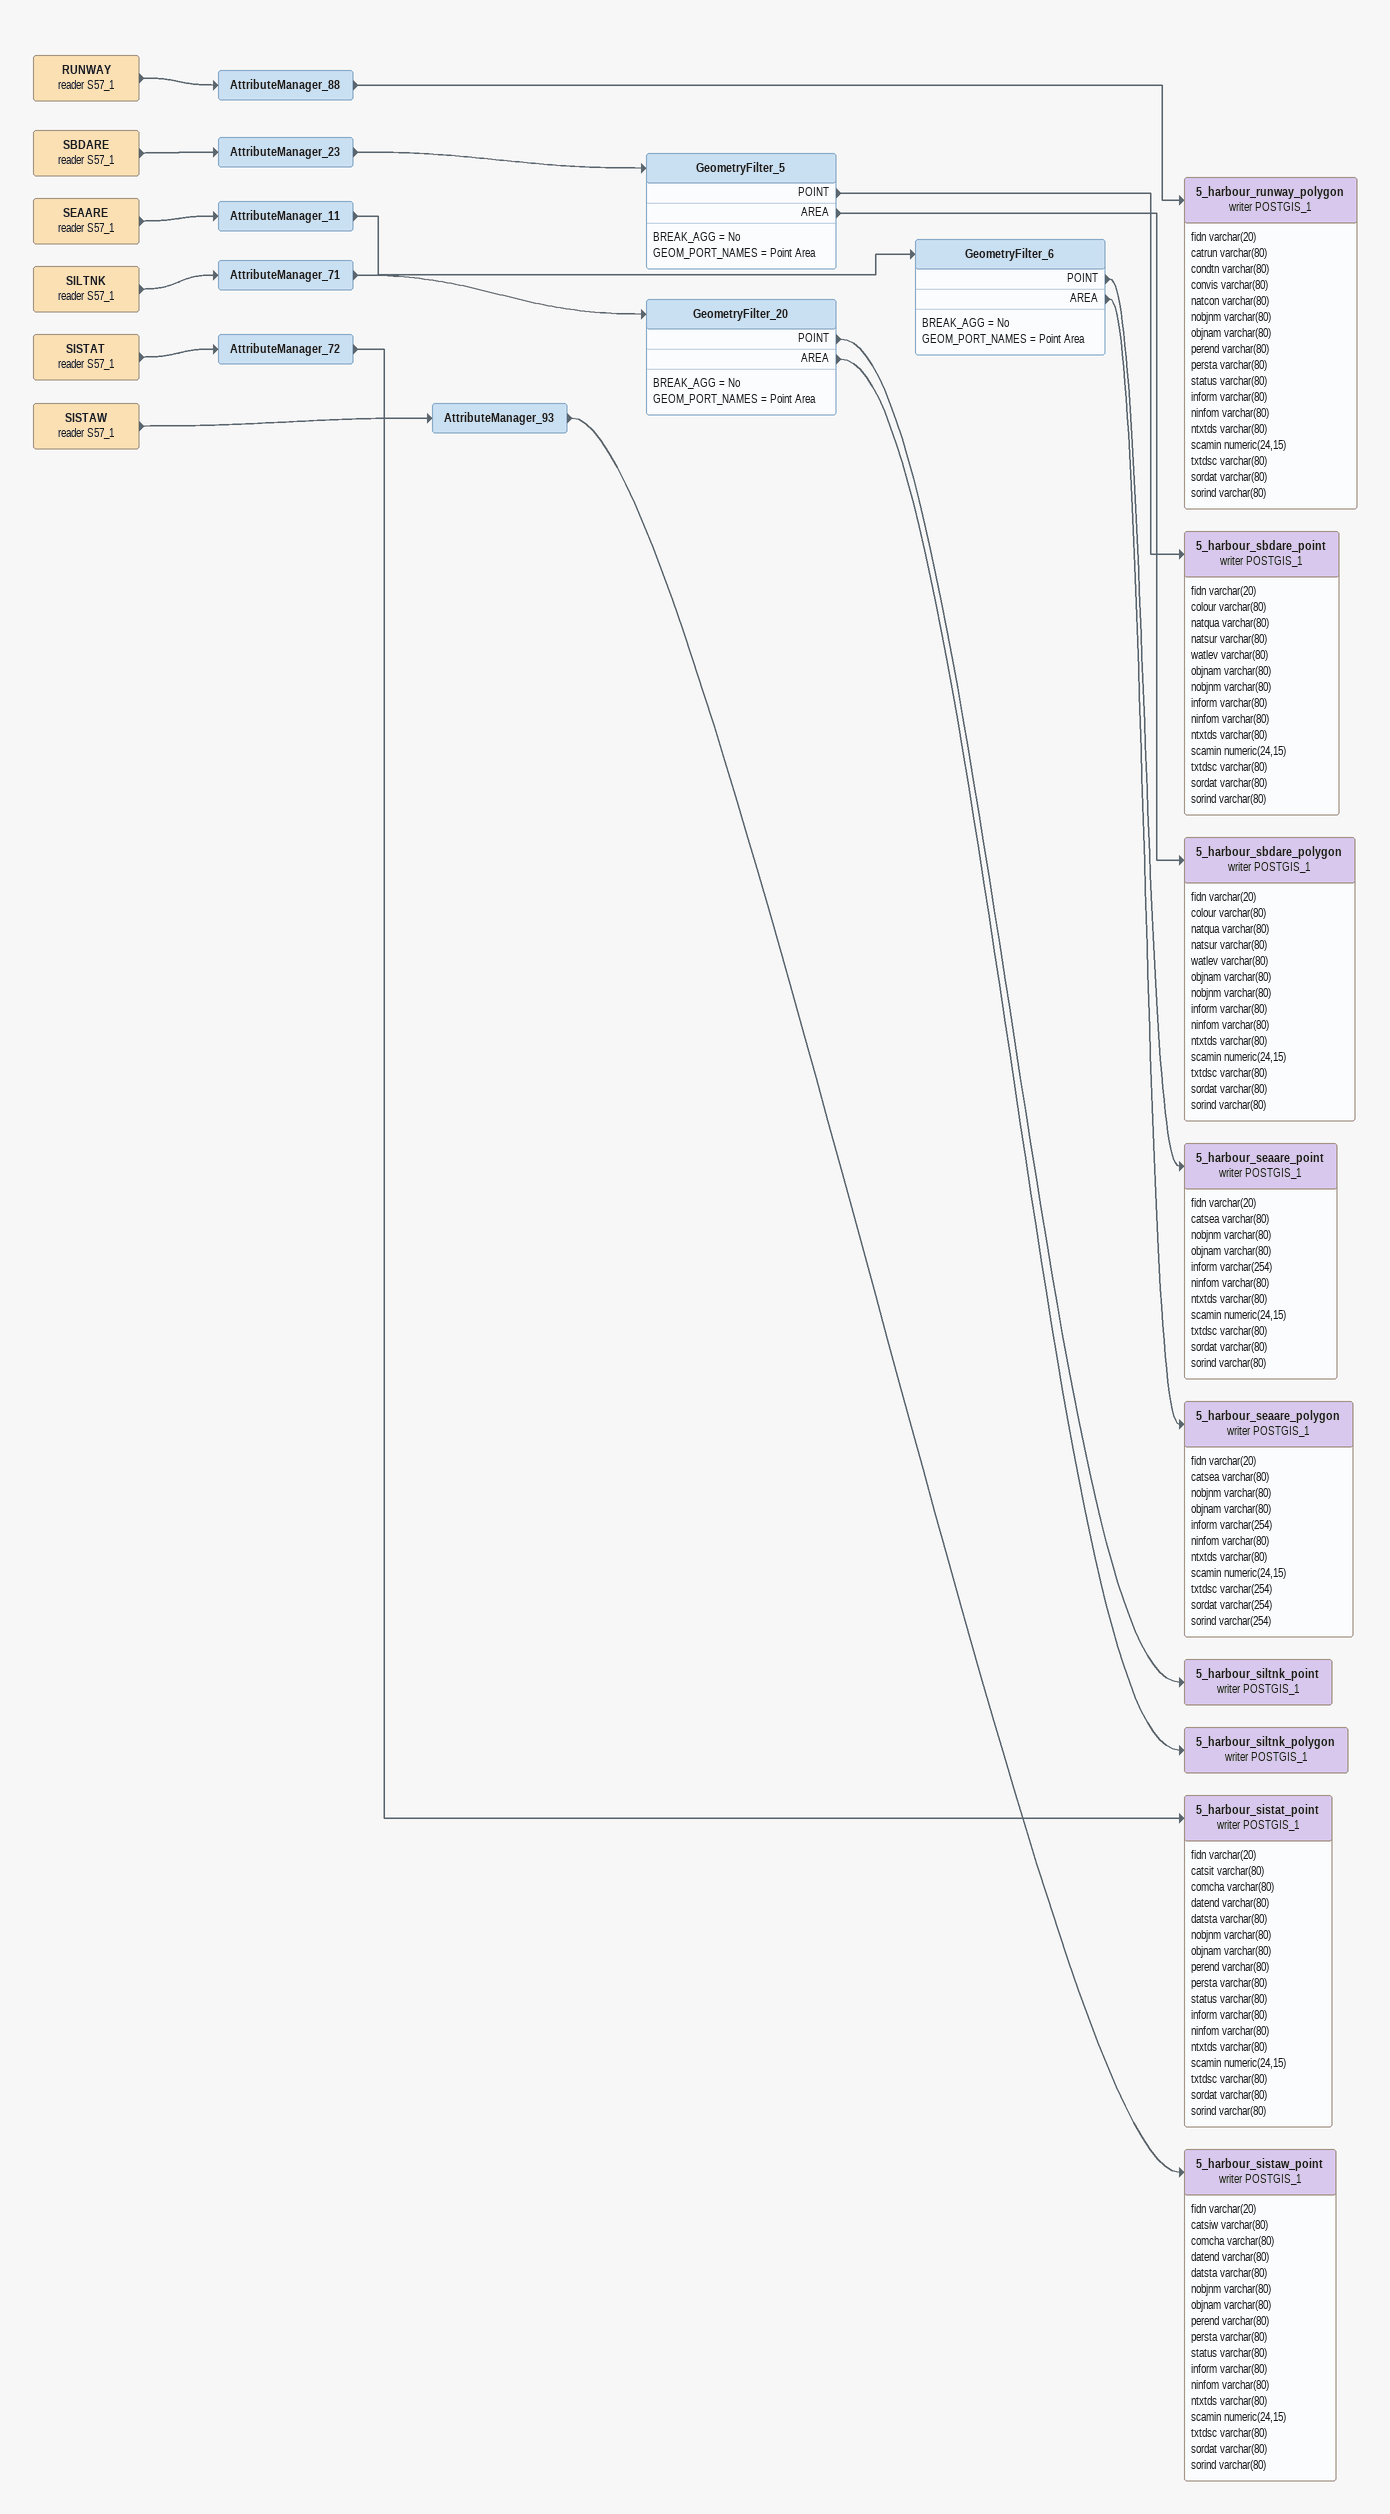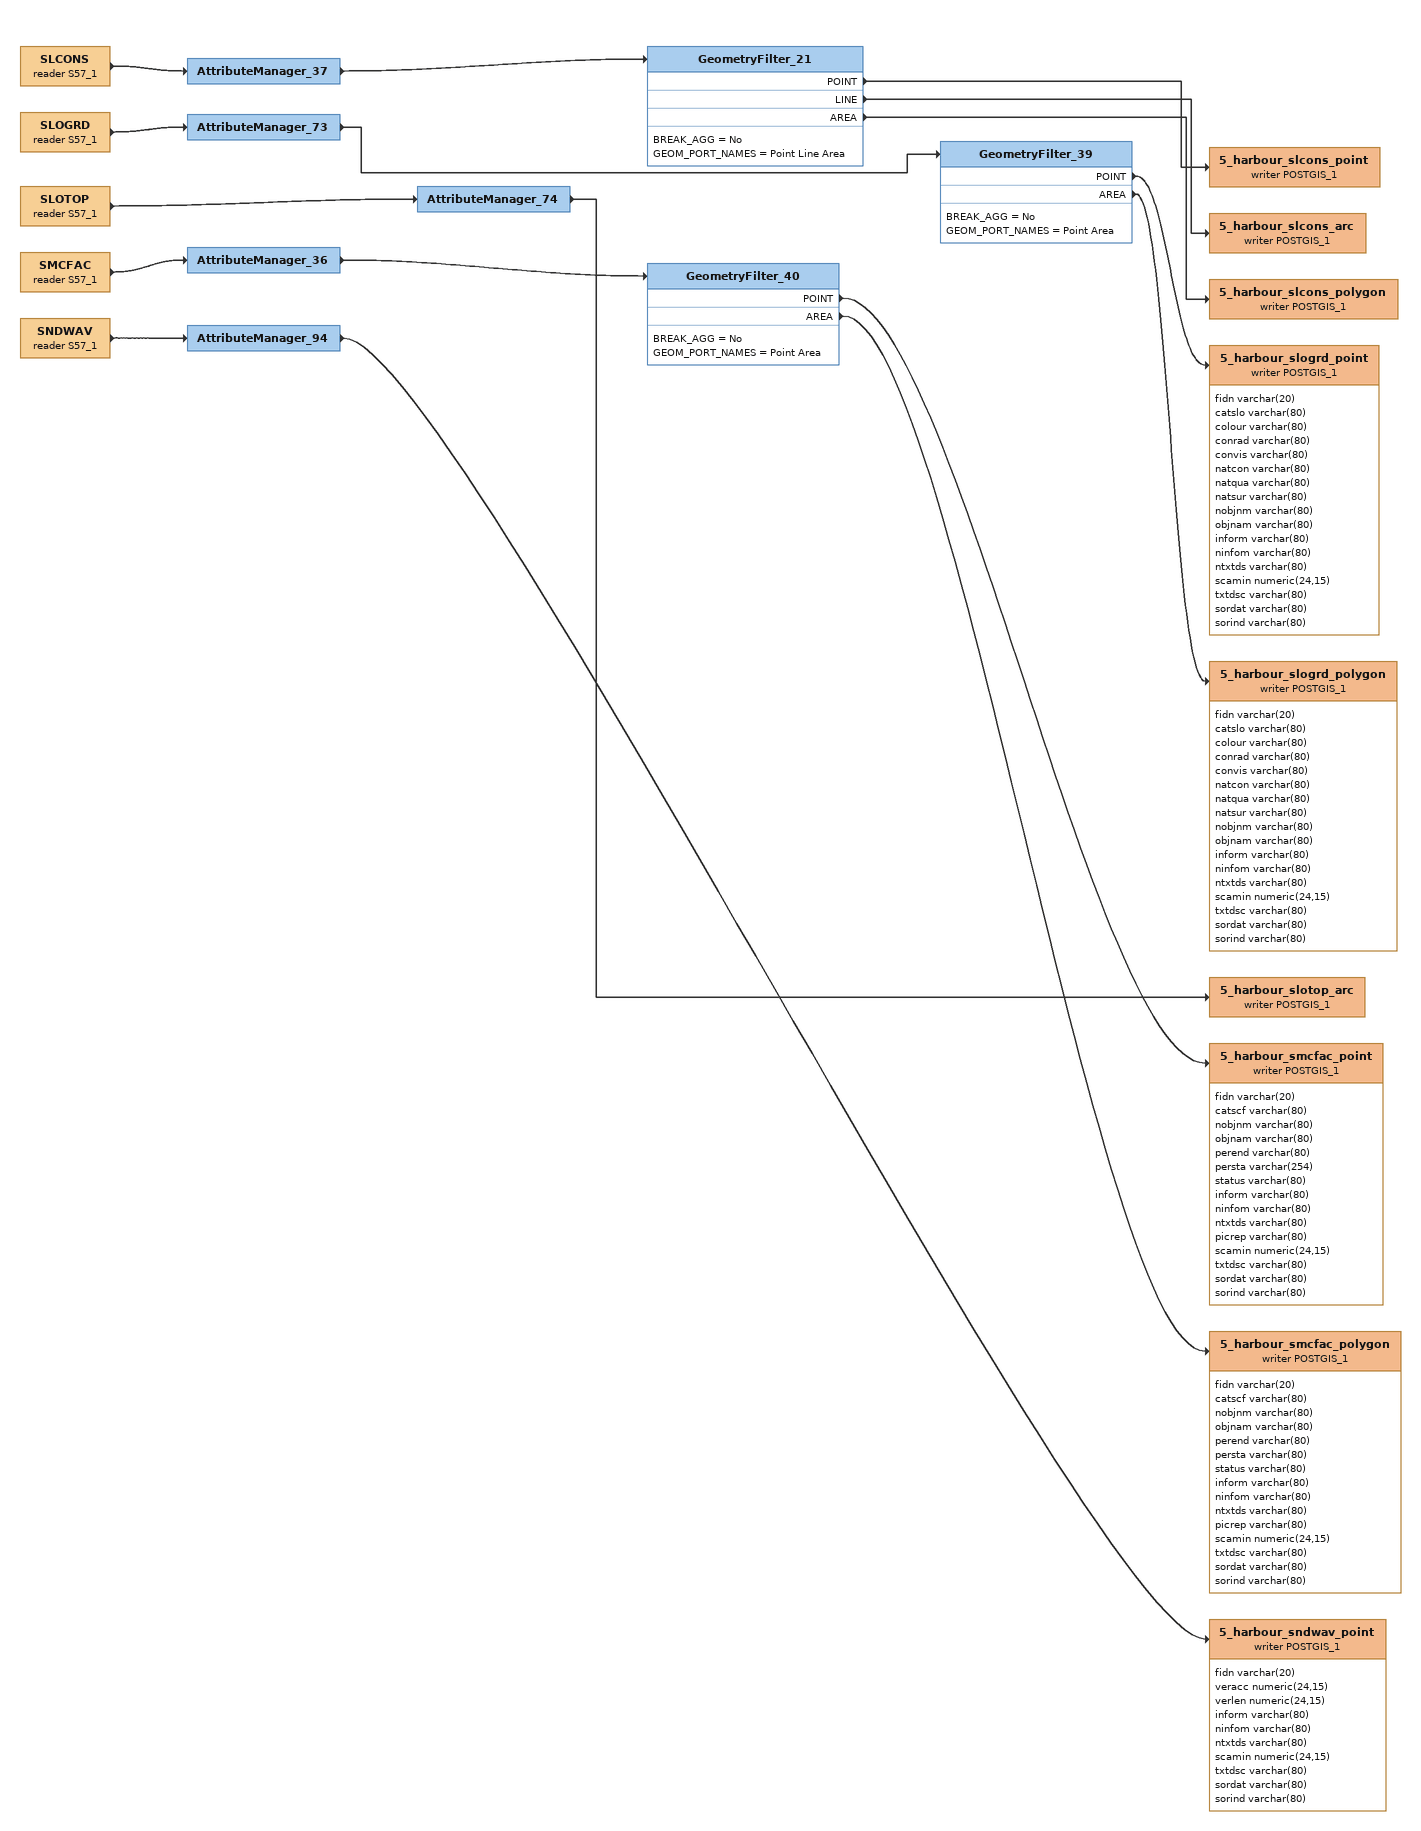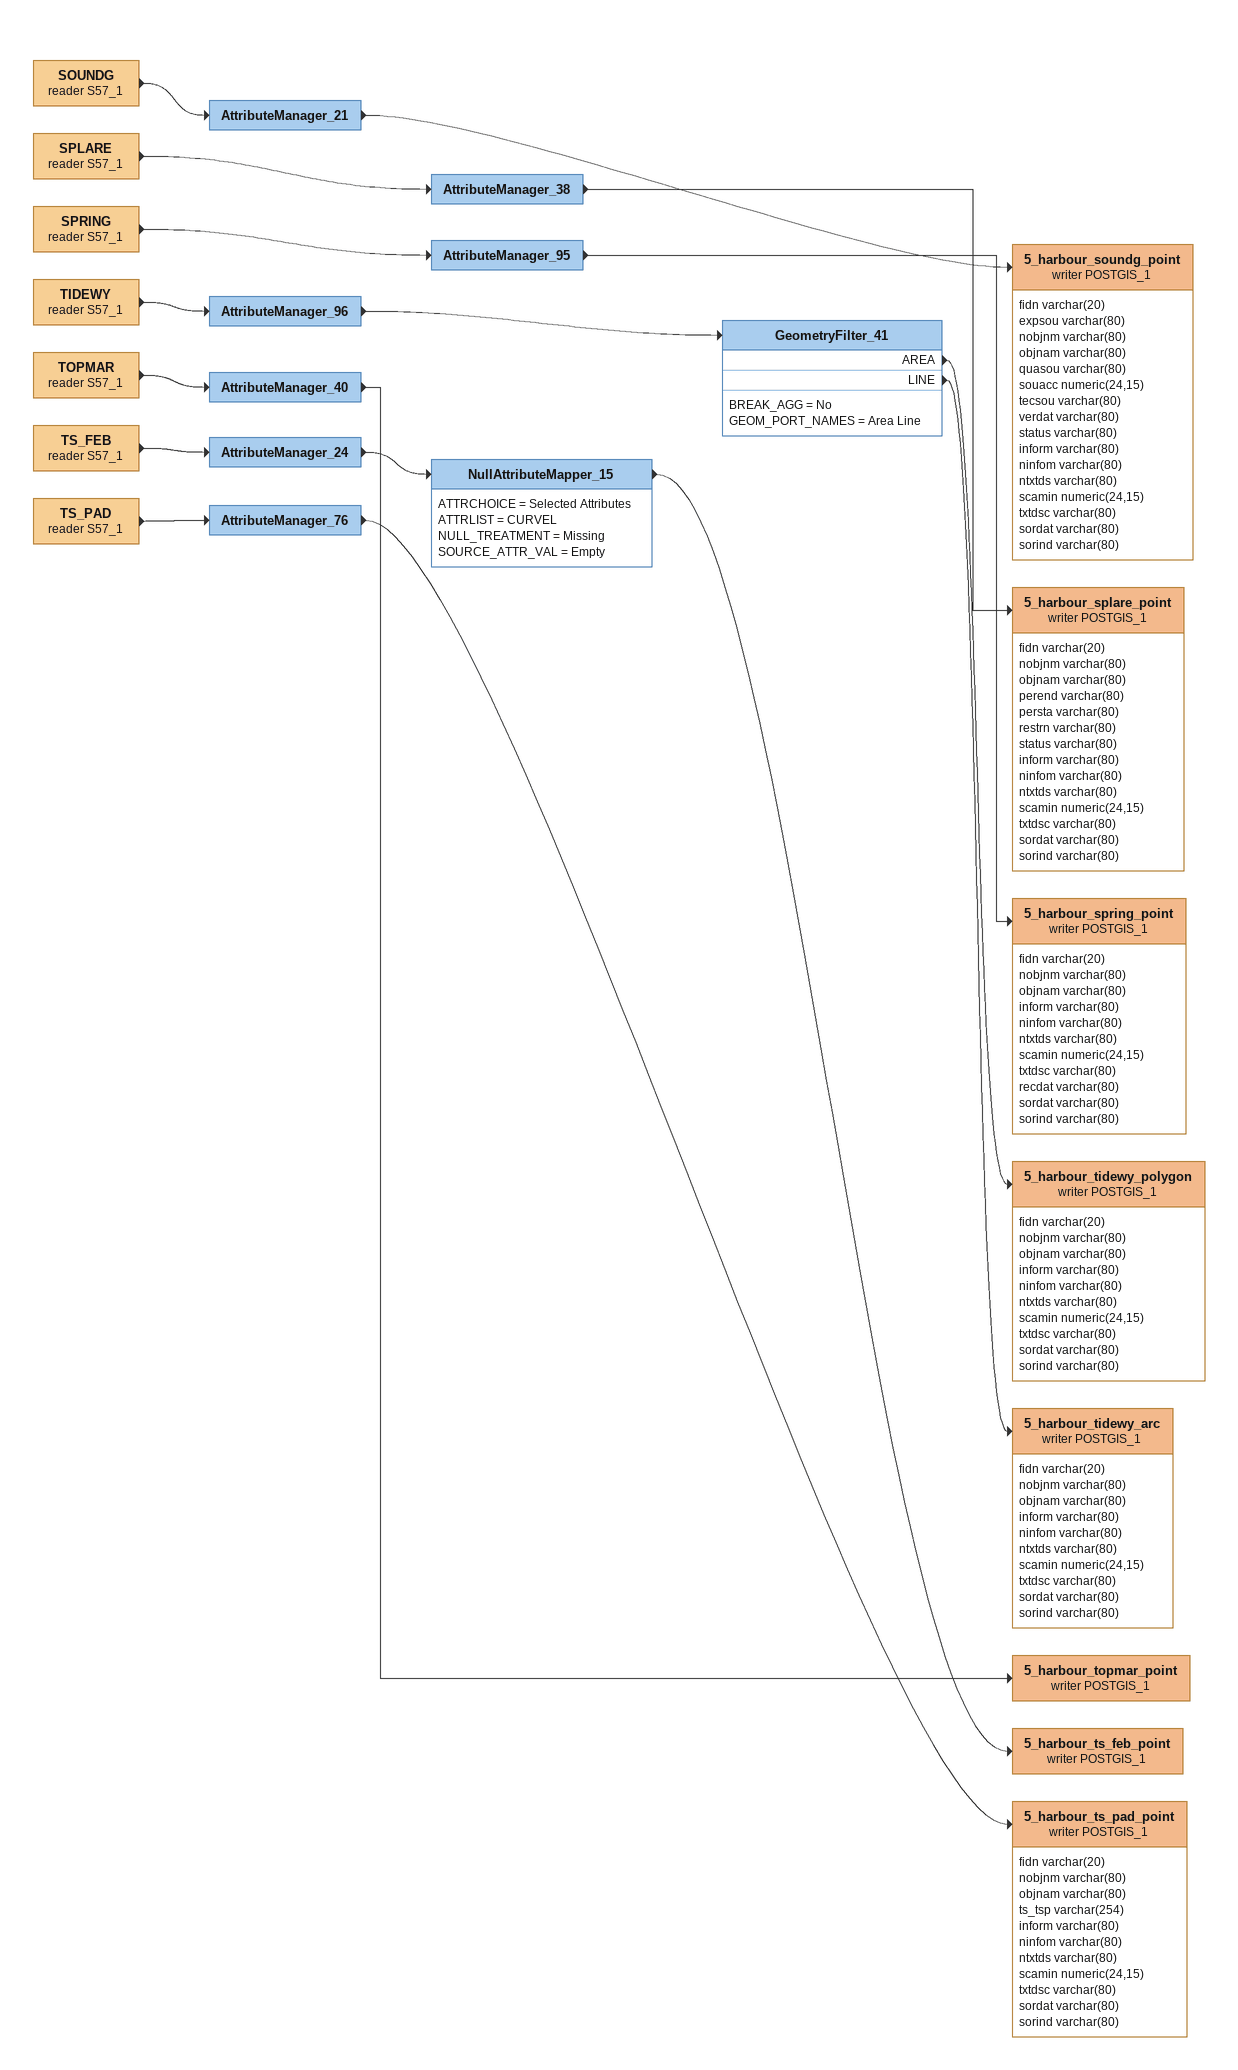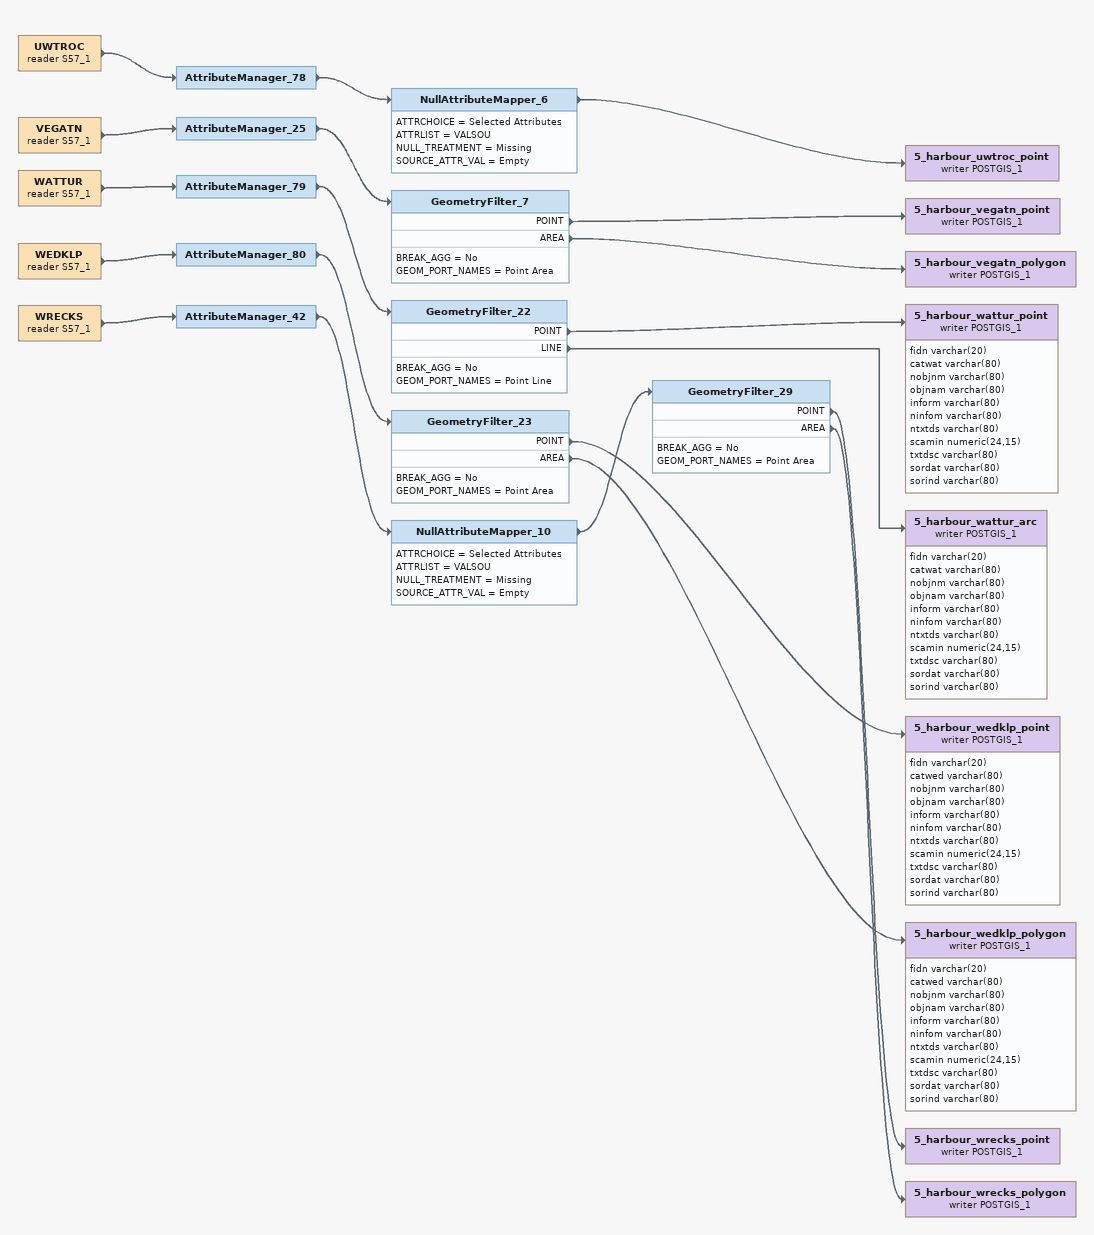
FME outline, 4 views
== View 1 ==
RUNWAY (reader S57_1)
    -> AttributeManager_88
AttributeManager_88
    -> 5_harbour_runway_polygon (writer POSTGIS_1)
5_harbour_runway_polygon (writer POSTGIS_1)
    attributes: fidn varchar(20), catrun varchar(80), condtn varchar(80), convis varchar(80), natcon varchar(80), nobjnm varchar(80), objnam varchar(80), perend varchar(80), persta varchar(80), status varchar(80), inform varchar(80), ninfom varchar(80), ntxtds varchar(80), scamin numeric(24,15), txtdsc varchar(80), sordat varchar(80), sorind varchar(80)
SBDARE (reader S57_1)
    -> AttributeManager_23
AttributeManager_23
    -> GeometryFilter_5
GeometryFilter_5
    BREAK_AGG = No
    GEOM_PORT_NAMES = Point Area
    POINT -> 5_harbour_sbdare_point (writer POSTGIS_1)
    AREA -> 5_harbour_sbdare_polygon (writer POSTGIS_1)
5_harbour_sbdare_point (writer POSTGIS_1)
    attributes: fidn varchar(20), colour varchar(80), natqua varchar(80), natsur varchar(80), watlev varchar(80), objnam varchar(80), nobjnm varchar(80), inform varchar(80), ninfom varchar(80), ntxtds varchar(80), scamin numeric(24,15), txtdsc varchar(80), sordat varchar(80), sorind varchar(80)
5_harbour_sbdare_polygon (writer POSTGIS_1)
    attributes: fidn varchar(20), colour varchar(80), natqua varchar(80), natsur varchar(80), watlev varchar(80), objnam varchar(80), nobjnm varchar(80), inform varchar(80), ninfom varchar(80), ntxtds varchar(80), scamin numeric(24,15), txtdsc varchar(80), sordat varchar(80), sorind varchar(80)
SEAARE (reader S57_1)
    -> AttributeManager_11
AttributeManager_11
    -> GeometryFilter_6
GeometryFilter_6
    BREAK_AGG = No
    GEOM_PORT_NAMES = Point Area
    POINT -> 5_harbour_seaare_point (writer POSTGIS_1)
    AREA -> 5_harbour_seaare_polygon (writer POSTGIS_1)
5_harbour_seaare_point (writer POSTGIS_1)
    attributes: fidn varchar(20), catsea varchar(80), nobjnm varchar(80), objnam varchar(80), inform varchar(254), ninfom varchar(80), ntxtds varchar(80), scamin numeric(24,15), txtdsc varchar(80), sordat varchar(80), sorind varchar(80)
5_harbour_seaare_polygon (writer POSTGIS_1)
    attributes: fidn varchar(20), catsea varchar(80), nobjnm varchar(80), objnam varchar(80), inform varchar(254), ninfom varchar(80), ntxtds varchar(80), scamin numeric(24,15), txtdsc varchar(254), sordat varchar(254), sorind varchar(254)
SILTNK (reader S57_1)
    -> AttributeManager_71
AttributeManager_71
    -> GeometryFilter_20
GeometryFilter_20
    BREAK_AGG = No
    GEOM_PORT_NAMES = Point Area
    POINT -> 5_harbour_siltnk_point (writer POSTGIS_1)
    AREA -> 5_harbour_siltnk_polygon (writer POSTGIS_1)
5_harbour_siltnk_point (writer POSTGIS_1)
5_harbour_siltnk_polygon (writer POSTGIS_1)
SISTAT (reader S57_1)
    -> AttributeManager_72
AttributeManager_72
    -> 5_harbour_sistat_point (writer POSTGIS_1)
5_harbour_sistat_point (writer POSTGIS_1)
    attributes: fidn varchar(20), catsit varchar(80), comcha varchar(80), datend varchar(80), datsta varchar(80), nobjnm varchar(80), objnam varchar(80), perend varchar(80), persta varchar(80), status varchar(80), inform varchar(80), ninfom varchar(80), ntxtds varchar(80), scamin numeric(24,15), txtdsc varchar(80), sordat varchar(80), sorind varchar(80)
SISTAW (reader S57_1)
    -> AttributeManager_93
AttributeManager_93
    -> 5_harbour_sistaw_point (writer POSTGIS_1)
5_harbour_sistaw_point (writer POSTGIS_1)
    attributes: fidn varchar(20), catsiw varchar(80), comcha varchar(80), datend varchar(80), datsta varchar(80), nobjnm varchar(80), objnam varchar(80), perend varchar(80), persta varchar(80), status varchar(80), inform varchar(80), ninfom varchar(80), ntxtds varchar(80), scamin numeric(24,15), txtdsc varchar(80), sordat varchar(80), sorind varchar(80)

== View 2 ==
SLCONS (reader S57_1)
    -> AttributeManager_37
AttributeManager_37
    -> GeometryFilter_21
GeometryFilter_21
    BREAK_AGG = No
    GEOM_PORT_NAMES = Point Line Area
    POINT -> 5_harbour_slcons_point (writer POSTGIS_1)
    LINE -> 5_harbour_slcons_arc (writer POSTGIS_1)
    AREA -> 5_harbour_slcons_polygon (writer POSTGIS_1)
5_harbour_slcons_point (writer POSTGIS_1)
5_harbour_slcons_arc (writer POSTGIS_1)
5_harbour_slcons_polygon (writer POSTGIS_1)
SLOGRD (reader S57_1)
    -> AttributeManager_73
AttributeManager_73
    -> GeometryFilter_39
GeometryFilter_39
    BREAK_AGG = No
    GEOM_PORT_NAMES = Point Area
    POINT -> 5_harbour_slogrd_point (writer POSTGIS_1)
    AREA -> 5_harbour_slogrd_polygon (writer POSTGIS_1)
5_harbour_slogrd_point (writer POSTGIS_1)
    attributes: fidn varchar(20), catslo varchar(80), colour varchar(80), conrad varchar(80), convis varchar(80), natcon varchar(80), natqua varchar(80), natsur varchar(80), nobjnm varchar(80), objnam varchar(80), inform varchar(80), ninfom varchar(80), ntxtds varchar(80), scamin numeric(24,15), txtdsc varchar(80), sordat varchar(80), sorind varchar(80)
5_harbour_slogrd_polygon (writer POSTGIS_1)
    attributes: fidn varchar(20), catslo varchar(80), colour varchar(80), conrad varchar(80), convis varchar(80), natcon varchar(80), natqua varchar(80), natsur varchar(80), nobjnm varchar(80), objnam varchar(80), inform varchar(80), ninfom varchar(80), ntxtds varchar(80), scamin numeric(24,15), txtdsc varchar(80), sordat varchar(80), sorind varchar(80)
SLOTOP (reader S57_1)
    -> AttributeManager_74
AttributeManager_74
    -> 5_harbour_slotop_arc (writer POSTGIS_1)
5_harbour_slotop_arc (writer POSTGIS_1)
SMCFAC (reader S57_1)
    -> AttributeManager_36
AttributeManager_36
    -> GeometryFilter_40
GeometryFilter_40
    BREAK_AGG = No
    GEOM_PORT_NAMES = Point Area
    POINT -> 5_harbour_smcfac_point (writer POSTGIS_1)
    AREA -> 5_harbour_smcfac_polygon (writer POSTGIS_1)
5_harbour_smcfac_point (writer POSTGIS_1)
    attributes: fidn varchar(20), catscf varchar(80), nobjnm varchar(80), objnam varchar(80), perend varchar(80), persta varchar(254), status varchar(80), inform varchar(80), ninfom varchar(80), ntxtds varchar(80), picrep varchar(80), scamin numeric(24,15), txtdsc varchar(80), sordat varchar(80), sorind varchar(80)
5_harbour_smcfac_polygon (writer POSTGIS_1)
    attributes: fidn varchar(20), catscf varchar(80), nobjnm varchar(80), objnam varchar(80), perend varchar(80), persta varchar(80), status varchar(80), inform varchar(80), ninfom varchar(80), ntxtds varchar(80), picrep varchar(80), scamin numeric(24,15), txtdsc varchar(80), sordat varchar(80), sorind varchar(80)
SNDWAV (reader S57_1)
    -> AttributeManager_94
AttributeManager_94
    -> 5_harbour_sndwav_point (writer POSTGIS_1)
5_harbour_sndwav_point (writer POSTGIS_1)
    attributes: fidn varchar(20), veracc numeric(24,15), verlen numeric(24,15), inform varchar(80), ninfom varchar(80), ntxtds varchar(80), scamin numeric(24,15), txtdsc varchar(80), sordat varchar(80), sorind varchar(80)

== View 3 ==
SOUNDG (reader S57_1)
    -> AttributeManager_21
AttributeManager_21
    -> 5_harbour_soundg_point (writer POSTGIS_1)
5_harbour_soundg_point (writer POSTGIS_1)
    attributes: fidn varchar(20), expsou varchar(80), nobjnm varchar(80), objnam varchar(80), quasou varchar(80), souacc numeric(24,15), tecsou varchar(80), verdat varchar(80), status varchar(80), inform varchar(80), ninfom varchar(80), ntxtds varchar(80), scamin numeric(24,15), txtdsc varchar(80), sordat varchar(80), sorind varchar(80)
SPLARE (reader S57_1)
    -> AttributeManager_38
AttributeManager_38
    -> 5_harbour_splare_point (writer POSTGIS_1)
5_harbour_splare_point (writer POSTGIS_1)
    attributes: fidn varchar(20), nobjnm varchar(80), objnam varchar(80), perend varchar(80), persta varchar(80), restrn varchar(80), status varchar(80), inform varchar(80), ninfom varchar(80), ntxtds varchar(80), scamin numeric(24,15), txtdsc varchar(80), sordat varchar(80), sorind varchar(80)
SPRING (reader S57_1)
    -> AttributeManager_95
AttributeManager_95
    -> 5_harbour_spring_point (writer POSTGIS_1)
5_harbour_spring_point (writer POSTGIS_1)
    attributes: fidn varchar(20), nobjnm varchar(80), objnam varchar(80), inform varchar(80), ninfom varchar(80), ntxtds varchar(80), scamin numeric(24,15), txtdsc varchar(80), recdat varchar(80), sordat varchar(80), sorind varchar(80)
TIDEWY (reader S57_1)
    -> AttributeManager_96
AttributeManager_96
    -> GeometryFilter_41
GeometryFilter_41
    BREAK_AGG = No
    GEOM_PORT_NAMES = Area Line
    AREA -> 5_harbour_tidewy_polygon (writer POSTGIS_1)
    LINE -> 5_harbour_tidewy_arc (writer POSTGIS_1)
5_harbour_tidewy_polygon (writer POSTGIS_1)
    attributes: fidn varchar(20), nobjnm varchar(80), objnam varchar(80), inform varchar(80), ninfom varchar(80), ntxtds varchar(80), scamin numeric(24,15), txtdsc varchar(80), sordat varchar(80), sorind varchar(80)
5_harbour_tidewy_arc (writer POSTGIS_1)
    attributes: fidn varchar(20), nobjnm varchar(80), objnam varchar(80), inform varchar(80), ninfom varchar(80), ntxtds varchar(80), scamin numeric(24,15), txtdsc varchar(80), sordat varchar(80), sorind varchar(80)
TOPMAR (reader S57_1)
    -> AttributeManager_40
AttributeManager_40
    -> 5_harbour_topmar_point (writer POSTGIS_1)
5_harbour_topmar_point (writer POSTGIS_1)
TS_FEB (reader S57_1)
    -> AttributeManager_24
AttributeManager_24
    -> NullAttributeMapper_15
NullAttributeMapper_15
    ATTRCHOICE = Selected Attributes
    ATTRLIST = CURVEL
    NULL_TREATMENT = Missing
    SOURCE_ATTR_VAL = Empty
    -> 5_harbour_ts_feb_point (writer POSTGIS_1)
5_harbour_ts_feb_point (writer POSTGIS_1)
TS_PAD (reader S57_1)
    -> AttributeManager_76
AttributeManager_76
    -> 5_harbour_ts_pad_point (writer POSTGIS_1)
5_harbour_ts_pad_point (writer POSTGIS_1)
    attributes: fidn varchar(20), nobjnm varchar(80), objnam varchar(80), ts_tsp varchar(254), inform varchar(80), ninfom varchar(80), ntxtds varchar(80), scamin numeric(24,15), txtdsc varchar(80), sordat varchar(80), sorind varchar(80)

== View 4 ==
UWTROC (reader S57_1)
    -> AttributeManager_78
AttributeManager_78
    -> NullAttributeMapper_6
NullAttributeMapper_6
    ATTRCHOICE = Selected Attributes
    ATTRLIST = VALSOU
    NULL_TREATMENT = Missing
    SOURCE_ATTR_VAL = Empty
    -> 5_harbour_uwtroc_point (writer POSTGIS_1)
5_harbour_uwtroc_point (writer POSTGIS_1)
VEGATN (reader S57_1)
    -> AttributeManager_25
AttributeManager_25
    -> GeometryFilter_7
GeometryFilter_7
    BREAK_AGG = No
    GEOM_PORT_NAMES = Point Area
    POINT -> 5_harbour_vegatn_point (writer POSTGIS_1)
    AREA -> 5_harbour_vegatn_polygon (writer POSTGIS_1)
5_harbour_vegatn_point (writer POSTGIS_1)
5_harbour_vegatn_polygon (writer POSTGIS_1)
WATTUR (reader S57_1)
    -> AttributeManager_79
AttributeManager_79
    -> GeometryFilter_22
GeometryFilter_22
    BREAK_AGG = No
    GEOM_PORT_NAMES = Point Line
    POINT -> 5_harbour_wattur_point (writer POSTGIS_1)
    LINE -> 5_harbour_wattur_arc (writer POSTGIS_1)
5_harbour_wattur_point (writer POSTGIS_1)
    attributes: fidn varchar(20), catwat varchar(80), nobjnm varchar(80), objnam varchar(80), inform varchar(80), ninfom varchar(80), ntxtds varchar(80), scamin numeric(24,15), txtdsc varchar(80), sordat varchar(80), sorind varchar(80)
5_harbour_wattur_arc (writer POSTGIS_1)
    attributes: fidn varchar(20), catwat varchar(80), nobjnm varchar(80), objnam varchar(80), inform varchar(80), ninfom varchar(80), ntxtds varchar(80), scamin numeric(24,15), txtdsc varchar(80), sordat varchar(80), sorind varchar(80)
WEDKLP (reader S57_1)
    -> AttributeManager_80
AttributeManager_80
    -> GeometryFilter_23
GeometryFilter_23
    BREAK_AGG = No
    GEOM_PORT_NAMES = Point Area
    POINT -> 5_harbour_wedklp_point (writer POSTGIS_1)
    AREA -> 5_harbour_wedklp_polygon (writer POSTGIS_1)
5_harbour_wedklp_point (writer POSTGIS_1)
    attributes: fidn varchar(20), catwed varchar(80), nobjnm varchar(80), objnam varchar(80), inform varchar(80), ninfom varchar(80), ntxtds varchar(80), scamin numeric(24,15), txtdsc varchar(80), sordat varchar(80), sorind varchar(80)
5_harbour_wedklp_polygon (writer POSTGIS_1)
    attributes: fidn varchar(20), catwed varchar(80), nobjnm varchar(80), objnam varchar(80), inform varchar(80), ninfom varchar(80), ntxtds varchar(80), scamin numeric(24,15), txtdsc varchar(80), sordat varchar(80), sorind varchar(80)
WRECKS (reader S57_1)
    -> AttributeManager_42
AttributeManager_42
    -> NullAttributeMapper_10
NullAttributeMapper_10
    ATTRCHOICE = Selected Attributes
    ATTRLIST = VALSOU
    NULL_TREATMENT = Missing
    SOURCE_ATTR_VAL = Empty
    -> GeometryFilter_29
GeometryFilter_29
    BREAK_AGG = No
    GEOM_PORT_NAMES = Point Area
    POINT -> 5_harbour_wrecks_point (writer POSTGIS_1)
    AREA -> 5_harbour_wrecks_polygon (writer POSTGIS_1)
5_harbour_wrecks_point (writer POSTGIS_1)
5_harbour_wrecks_polygon (writer POSTGIS_1)
